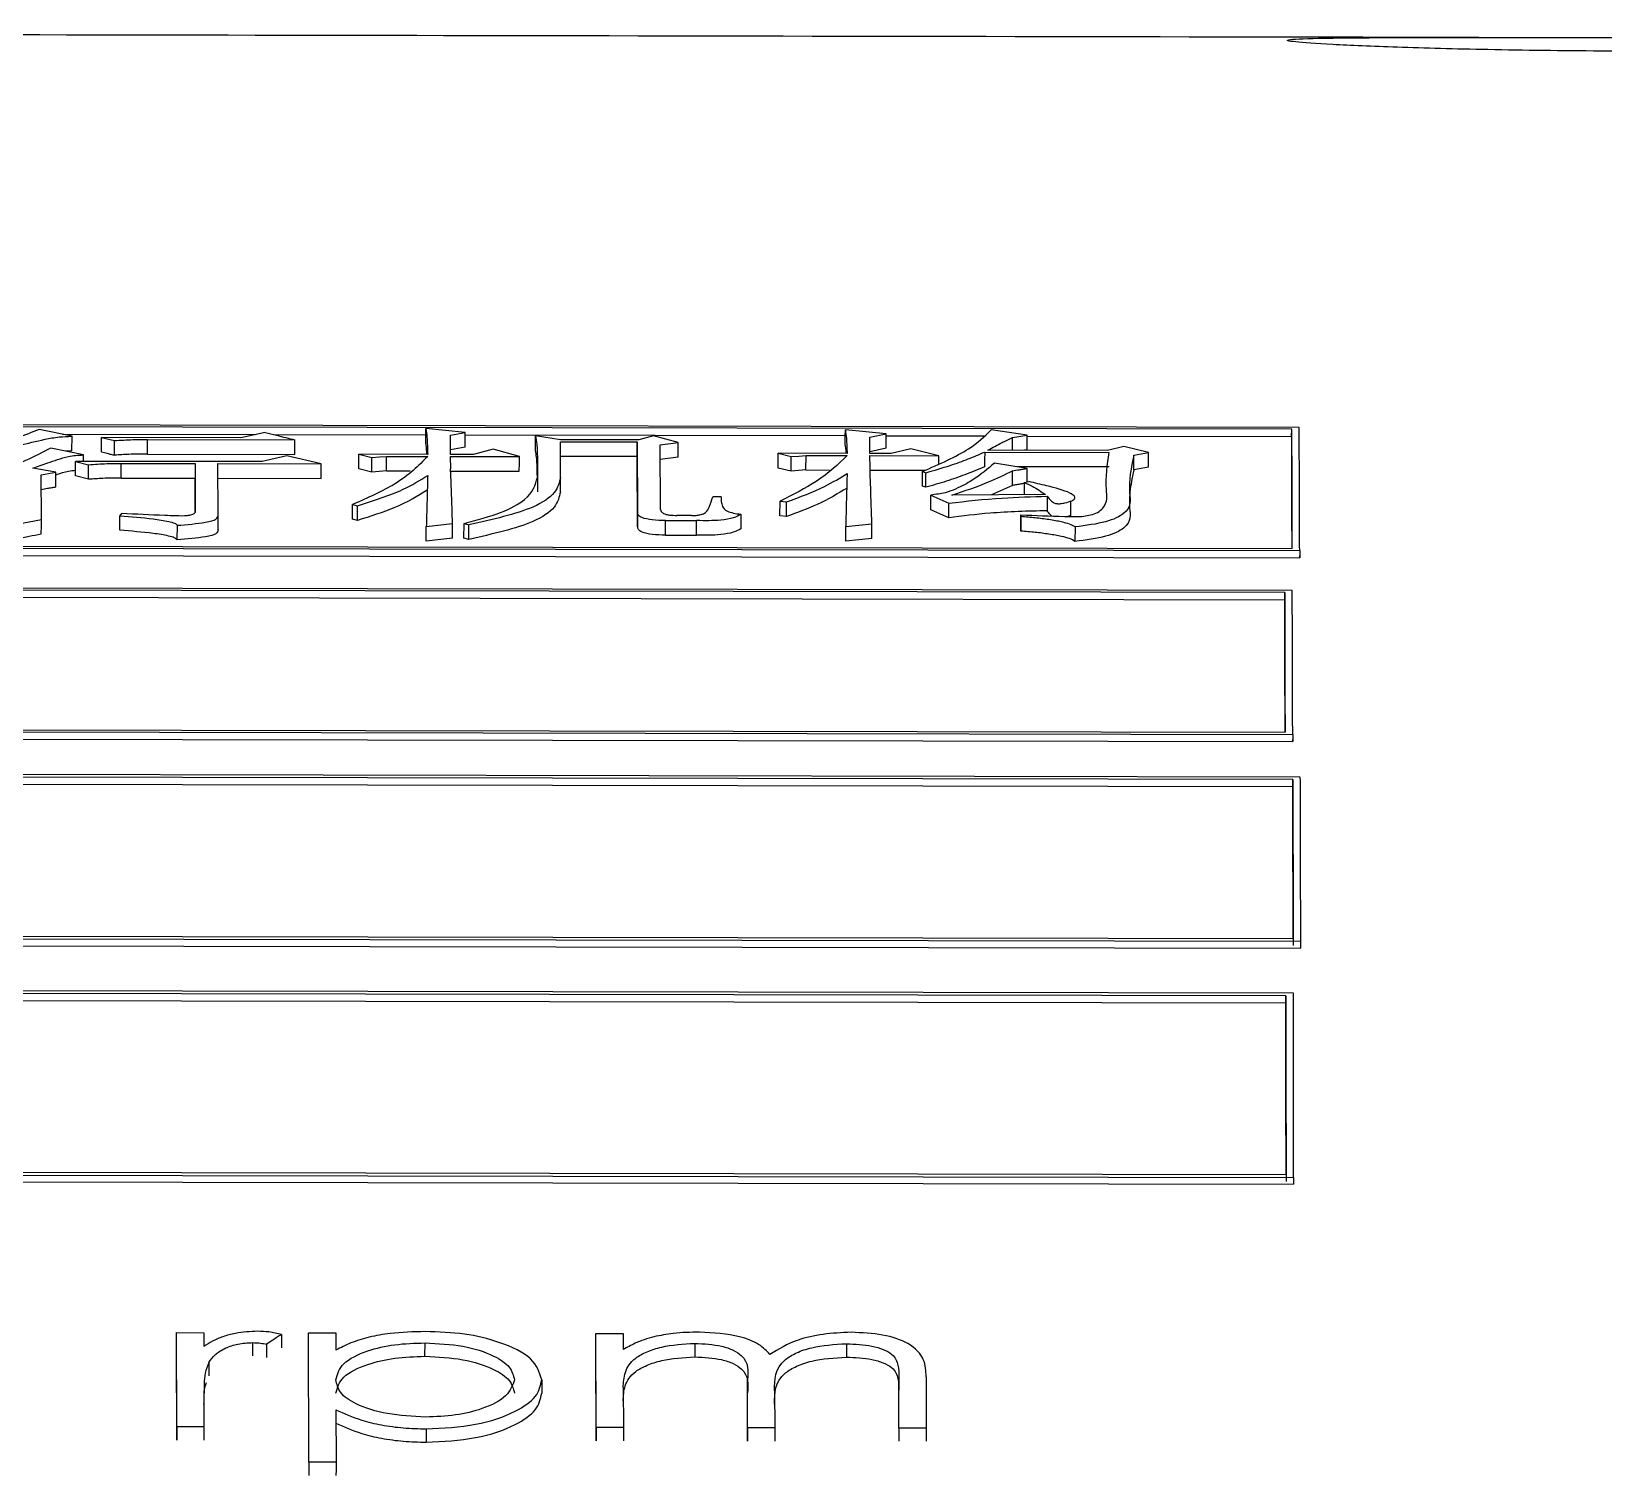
# Model space of a CAD drawing. Header units: millimetres. Extents: x 2271 to 4415, y 823 to 2339.
# Drawn here: x 2786.16 to 2796.54, y 2146.19 to 2155.72 of the extents above; entities that cross this region are included whole.
import ezdxf

# ---------------------------------------------------------------- set-up
doc = ezdxf.new("R2010")
doc.units = ezdxf.units.MM

msp = doc.modelspace()

# ---------------------------------------------------------------- linework, layer by layer
at = {"color": 7, "linetype": 'Continuous', "lineweight": 25}
for p, q in [((2794.532, 2153.104), (2772.55, 2153.145)), ((2794.483, 2153.092), (2772.6, 2153.133)), ((2786.43, 2153.046), (2786.213, 2153.091)), ((2787.706, 2153.07), (2787.544, 2153.036)), ((2789.026, 2153.07), (2788.766, 2153.096)), ((2788.929, 2153.052), (2789.026, 2153.07)), ((2791.806, 2153.062), (2791.536, 2153.088)), ((2792.736, 2153.053), (2792.498, 2153.087)), ((2794.482, 2153.044), (2794.483, 2153.092)), ((2786.506, 2152.923), (2786.29, 2152.968)), ((2786.367, 2153.059), (2787.644, 2153.057)), ((2786.429, 2152.95), (2786.43, 2153.046)), ((2786.625, 2152.942), (2786.625, 2153.038)), ((2786.625, 2153.038), (2786.711, 2153.017)), ((2787.544, 2153.036), (2786.625, 2153.038)), ((2786.711, 2152.921), (2786.711, 2153.017)), ((2786.927, 2152.928), (2786.928, 2153.024)), ((2786.928, 2153.024), (2787.901, 2153.023)), ((2787.761, 2153.057), (2788.766, 2153.055)), ((2788.929, 2152.926), (2788.929, 2153.052)), ((2789.026, 2152.973), (2788.929, 2152.955)), ((2789.026, 2153.054), (2791.535, 2153.05)), ((2789.21, 2152.96), (2789.081, 2152.926)), ((2789.384, 2152.912), (2789.21, 2152.96)), ((2789.654, 2153.022), (2789.491, 2153.048)), ((2789.491, 2152.952), (2789.491, 2153.048)), ((2790.173, 2153.021), (2789.654, 2153.022)), ((2789.654, 2153.009), (2790.162, 2153.008)), ((2789.655, 2152.774), (2789.654, 2153.009)), ((2790.162, 2153.008), (2790.164, 2152.543)), ((2790.162, 2152.912), (2790.162, 2153.008)), ((2790.27, 2153.049), (2790.173, 2153.021)), ((2790.433, 2153.005), (2790.27, 2153.049)), ((2790.314, 2152.989), (2790.433, 2153.005)), ((2790.315, 2152.563), (2790.314, 2152.989)), ((2791.698, 2153.039), (2791.806, 2153.062)), ((2791.698, 2152.931), (2791.698, 2153.039)), ((2791.806, 2152.966), (2791.698, 2152.943)), ((2791.806, 2153.049), (2792.452, 2153.048)), ((2791.969, 2152.963), (2791.839, 2152.931)), ((2792.153, 2152.917), (2791.969, 2152.963)), ((2792.639, 2153.037), (2792.736, 2153.053)), ((2792.736, 2153.047), (2794.482, 2153.044)), ((2793.375, 2152.978), (2793.267, 2152.952)), ((2793.537, 2152.939), (2793.375, 2152.978)), ((2786.429, 2152.95), (2786.387, 2152.948)), ((2786.452, 2152.88), (2786.539, 2152.858)), ((2787.685, 2152.878), (2786.452, 2152.88)), ((2786.452, 2152.784), (2786.452, 2152.88)), ((2786.506, 2152.88), (2786.506, 2152.922)), ((2786.539, 2152.762), (2786.539, 2152.858)), ((2786.755, 2152.866), (2787.242, 2152.865)), ((2786.755, 2152.77), (2786.755, 2152.866)), ((2786.927, 2152.928), (2787.901, 2152.926)), ((2787.242, 2152.865), (2787.243, 2152.552)), ((2787.242, 2152.865), (2787.242, 2152.769)), ((2787.393, 2152.865), (2788.075, 2152.864)), ((2787.395, 2152.523), (2787.393, 2152.865)), ((2787.848, 2152.917), (2787.685, 2152.878)), ((2788.075, 2152.864), (2787.848, 2152.917)), ((2788.323, 2152.927), (2788.41, 2152.906)), ((2788.778, 2152.926), (2788.323, 2152.927)), ((2788.323, 2152.831), (2788.323, 2152.927)), ((2788.41, 2152.809), (2788.41, 2152.906)), ((2788.507, 2152.913), (2788.778, 2152.913)), ((2788.507, 2152.817), (2788.507, 2152.913)), ((2789.081, 2152.926), (2788.929, 2152.926)), ((2788.929, 2152.913), (2789.384, 2152.912)), ((2788.93, 2152.831), (2788.929, 2152.913)), ((2789.502, 2152.807), (2789.503, 2152.904)), ((2789.503, 2152.904), (2789.503, 2152.774)), ((2790.162, 2152.912), (2789.653, 2152.912)), ((2790.164, 2152.448), (2790.162, 2152.912)), ((2790.432, 2152.908), (2790.313, 2152.893)), ((2791.092, 2152.836), (2791.093, 2152.933)), ((2791.093, 2152.933), (2791.179, 2152.911)), ((2791.547, 2152.932), (2791.093, 2152.933)), ((2791.179, 2152.815), (2791.179, 2152.911)), ((2791.276, 2152.823), (2791.277, 2152.919)), ((2791.277, 2152.919), (2791.547, 2152.918)), ((2791.839, 2152.931), (2791.698, 2152.931)), ((2791.698, 2152.918), (2792.153, 2152.917)), ((2791.699, 2152.838), (2791.698, 2152.918)), ((2792.153, 2152.866), (2792.153, 2152.917)), ((2792.456, 2152.941), (2793.278, 2152.939)), ((2793.267, 2152.952), (2792.477, 2152.954)), ((2792.737, 2152.833), (2792.521, 2152.869)), ((2792.736, 2152.956), (2792.718, 2152.953)), ((2793.44, 2152.92), (2793.537, 2152.939)), ((2793.44, 2152.824), (2793.44, 2152.92)), ((2786.323, 2152.808), (2786.171, 2152.835)), ((2786.226, 2152.791), (2786.323, 2152.808)), ((2786.227, 2152.497), (2786.226, 2152.791)), ((2786.539, 2152.762), (2786.452, 2152.784)), ((2786.755, 2152.77), (2787.242, 2152.769)), ((2787.243, 2152.55), (2787.242, 2152.769)), ((2787.393, 2152.769), (2788.075, 2152.767)), ((2788.41, 2152.809), (2788.323, 2152.831)), ((2788.507, 2152.817), (2788.41, 2152.809)), ((2788.507, 2152.817), (2788.663, 2152.817)), ((2788.929, 2152.816), (2789.383, 2152.816)), ((2789.503, 2152.773), (2789.502, 2152.807)), ((2789.503, 2152.774), (2789.503, 2152.678)), ((2789.654, 2152.678), (2789.655, 2152.775)), ((2789.654, 2152.678), (2789.655, 2152.774)), ((2791.179, 2152.815), (2791.092, 2152.836)), ((2791.276, 2152.823), (2791.179, 2152.815)), ((2791.276, 2152.823), (2791.432, 2152.822)), ((2791.698, 2152.822), (2792.062, 2152.821)), ((2792.045, 2152.813), (2792.067, 2152.805)), ((2792.045, 2152.717), (2792.045, 2152.813)), ((2792.067, 2152.709), (2792.067, 2152.805)), ((2792.64, 2152.721), (2792.64, 2152.817)), ((2793.278, 2152.843), (2792.673, 2152.844)), ((2793.537, 2152.842), (2793.44, 2152.824)), ((2792.067, 2152.709), (2792.045, 2152.717)), ((2792.1, 2152.657), (2792.219, 2152.604)), ((2792.857, 2152.661), (2792.24, 2152.657)), ((2792.64, 2152.721), (2792.501, 2152.659)), ((2792.716, 2152.741), (2792.748, 2152.747)), ((2792.716, 2152.741), (2792.716, 2152.66)), ((2792.868, 2152.65), (2792.868, 2152.554)), ((2788.282, 2152.595), (2788.314, 2152.586)), ((2790.715, 2152.646), (2790.661, 2152.646)), ((2791.104, 2152.521), (2791.105, 2152.617)), ((2791.105, 2152.617), (2791.148, 2152.612)), ((2792.219, 2152.508), (2792.1, 2152.561)), ((2793.025, 2152.522), (2793.025, 2152.619)), ((2786.065, 2152.466), (2786.227, 2152.497)), ((2786.757, 2152.536), (2786.746, 2152.521)), ((2786.746, 2152.426), (2786.746, 2152.521)), ((2787.124, 2152.363), (2787.125, 2152.458)), ((2787.395, 2152.427), (2787.395, 2152.523)), ((2788.314, 2152.49), (2788.281, 2152.499)), ((2788.769, 2152.449), (2788.942, 2152.469)), ((2788.769, 2152.354), (2788.769, 2152.449)), ((2789.017, 2152.373), (2789.018, 2152.469)), ((2789.018, 2152.469), (2789.05, 2152.46)), ((2790.164, 2152.543), (2790.164, 2152.448)), ((2790.348, 2152.489), (2790.554, 2152.489)), ((2790.348, 2152.393), (2790.348, 2152.489)), ((2790.521, 2152.523), (2790.424, 2152.523)), ((2790.553, 2152.393), (2790.554, 2152.489)), ((2790.845, 2152.531), (2790.845, 2152.435)), ((2791.148, 2152.516), (2791.105, 2152.521)), ((2791.538, 2152.45), (2791.711, 2152.467)), ((2791.538, 2152.354), (2791.538, 2152.45)), ((2792.695, 2152.527), (2792.695, 2152.516)), ((2792.695, 2152.432), (2792.695, 2152.527)), ((2792.695, 2152.516), (2792.695, 2152.42)), ((2793.024, 2152.522), (2793.004, 2152.516)), ((2793.053, 2152.447), (2793.052, 2152.351)), ((2772.603, 2152.345), (2794.486, 2152.305)), ((2788.942, 2152.373), (2788.769, 2152.354)), ((2789.05, 2152.365), (2789.017, 2152.373)), ((2790.348, 2152.393), (2790.553, 2152.393)), ((2791.711, 2152.371), (2791.538, 2152.354)), ((2792.695, 2152.42), (2792.695, 2152.432)), ((2772.553, 2152.332), (2794.536, 2152.291)), ((2772.553, 2152.284), (2794.536, 2152.243)), ((2794.536, 2152.291), (2794.536, 2152.243)), ((2794.536, 2152.243), (2794.536, 2152.256)), ((2794.487, 2152.028), (2772.504, 2152.069)), ((2794.437, 2152.014), (2772.554, 2152.055)), ((2772.554, 2152.007), (2794.437, 2151.967)), ((2794.437, 2152.014), (2794.437, 2151.967)), ((2772.507, 2151.119), (2794.49, 2151.078)), ((2772.557, 2151.134), (2794.44, 2151.093)), ((2772.507, 2151.071), (2794.49, 2151.03)), ((2794.49, 2151.078), (2794.49, 2151.031)), ((2794.49, 2151.03), (2794.49, 2151.044)), ((2794.54, 2150.796), (2772.558, 2150.837)), ((2794.491, 2150.78), (2772.608, 2150.821)), ((2794.491, 2150.78), (2794.49, 2150.733)), ((2772.607, 2150.774), (2794.49, 2150.733)), ((2772.56, 2149.753), (2794.543, 2149.712)), ((2772.61, 2149.771), (2794.493, 2149.73)), ((2772.56, 2149.707), (2794.543, 2149.666)), ((2794.543, 2149.666), (2794.543, 2149.679)), ((2794.494, 2149.369), (2772.511, 2149.41)), ((2794.444, 2149.351), (2772.561, 2149.392)), ((2772.561, 2149.346), (2794.444, 2149.305)), ((2794.444, 2149.351), (2794.444, 2149.305)), ((2772.513, 2148.194), (2794.496, 2148.153)), ((2772.563, 2148.213), (2794.446, 2148.173)), ((2772.513, 2148.149), (2794.496, 2148.108)), ((2794.496, 2148.153), (2794.496, 2148.108)), ((2787.12, 2147.04), (2787.12, 2147.129)), ((2787.121, 2146.508), (2787.12, 2147.129)), ((2787.12, 2147.129), (2787.3, 2147.128)), ((2787.3, 2147.128), (2787.3, 2147.038)), ((2787.622, 2147.063), (2787.622, 2146.975)), ((2787.992, 2147.039), (2787.992, 2147.127)), ((2787.993, 2146.273), (2787.992, 2147.127)), ((2787.992, 2147.127), (2788.172, 2147.127)), ((2788.172, 2147.127), (2788.172, 2147.013)), ((2788.76, 2146.973), (2788.761, 2147.061)), ((2789.889, 2147.035), (2789.889, 2147.123)), ((2789.89, 2146.503), (2789.889, 2147.123)), ((2789.889, 2147.123), (2790.069, 2147.123)), ((2790.069, 2147.123), (2790.069, 2147.017)), ((2790.542, 2147.058), (2790.542, 2146.969)), ((2791.543, 2147.056), (2791.543, 2146.967)), ((2787.121, 2146.42), (2787.12, 2147.04)), ((2789.89, 2146.415), (2789.889, 2147.035)), ((2787.332, 2146.931), (2787.332, 2146.843)), ((2791.89, 2146.838), (2791.89, 2146.75)), ((2791.89, 2146.499), (2791.89, 2146.838)), ((2792.069, 2146.838), (2792.07, 2146.499)), ((2789.531, 2146.818), (2789.531, 2146.73)), ((2790.069, 2146.766), (2790.07, 2146.503)), ((2790.069, 2146.766), (2790.069, 2146.678)), ((2790.89, 2146.819), (2790.89, 2146.731)), ((2790.89, 2146.501), (2790.89, 2146.819)), ((2791.069, 2146.745), (2791.07, 2146.501)), ((2787.3, 2146.719), (2787.301, 2146.508)), ((2790.89, 2146.413), (2790.89, 2146.731)), ((2788.172, 2146.62), (2788.173, 2146.273)), ((2787.121, 2146.508), (2787.121, 2146.42)), ((2787.301, 2146.508), (2787.121, 2146.508)), ((2788.769, 2146.494), (2788.768, 2146.406)), ((2789.89, 2146.503), (2789.89, 2146.415)), ((2790.07, 2146.503), (2789.89, 2146.503)), ((2790.89, 2146.501), (2790.89, 2146.413)), ((2791.07, 2146.501), (2790.89, 2146.501)), ((2791.89, 2146.499), (2791.89, 2146.412)), ((2792.07, 2146.499), (2791.89, 2146.499)), ((2787.993, 2146.273), (2787.993, 2146.186)), ((2788.173, 2146.273), (2787.993, 2146.273))]:
    msp.add_line(p, q, dxfattribs=at)
at = {"color": 7, "linetype": 'Continuous', "lineweight": 25, "flags": 128}
for points in [[(2788.766, 2153), (2788.766, 2153.054), (2788.766, 2153.096)], [(2789.026, 2152.973), (2789.026, 2153.027), (2789.026, 2153.07)], [(2791.535, 2152.992), (2791.535, 2153.046), (2791.536, 2153.088)], [(2787.901, 2152.926), (2787.901, 2152.98), (2787.901, 2153.023)], [(2790.432, 2152.908), (2790.432, 2152.962), (2790.433, 2153.005)], [(2791.806, 2152.966), (2791.806, 2153.02), (2791.806, 2153.062)], [(2792.639, 2152.953), (2792.639, 2152.995), (2792.639, 2153.037)], [(2792.736, 2152.956), (2792.736, 2153.01), (2792.736, 2153.053)], [(2788.075, 2152.767), (2788.075, 2152.821), (2788.075, 2152.864)], [(2788.41, 2152.906), (2788.459, 2152.91), (2788.507, 2152.913)], [(2789.383, 2152.816), (2789.384, 2152.869), (2789.384, 2152.912)], [(2791.179, 2152.911), (2791.228, 2152.915), (2791.277, 2152.919)], [(2792.456, 2152.941), (2792.455, 2152.887), (2792.455, 2152.844)], [(2793.537, 2152.842), (2793.537, 2152.896), (2793.537, 2152.939)], [(2786.323, 2152.711), (2786.323, 2152.765), (2786.323, 2152.808)], [(2792.737, 2152.745), (2792.737, 2152.791), (2792.737, 2152.833)], [(2792.1, 2152.561), (2792.1, 2152.585), (2792.1, 2152.61), (2792.1, 2152.657)], [(2788.281, 2152.499), (2788.281, 2152.541), (2788.282, 2152.568), (2788.282, 2152.595)], [(2788.314, 2152.49), (2788.314, 2152.532), (2788.314, 2152.559), (2788.314, 2152.586)], [(2791.148, 2152.516), (2791.148, 2152.54), (2791.148, 2152.564), (2791.148, 2152.588), (2791.148, 2152.612)], [(2792.219, 2152.508), (2792.219, 2152.532), (2792.219, 2152.556), (2792.219, 2152.58), (2792.219, 2152.604)], [(2786.226, 2152.401), (2786.227, 2152.455), (2786.227, 2152.497)], [(2788.942, 2152.373), (2788.942, 2152.427), (2788.942, 2152.469)], [(2789.05, 2152.365), (2789.05, 2152.406), (2789.05, 2152.433), (2789.05, 2152.46)], [(2791.711, 2152.371), (2791.711, 2152.425), (2791.711, 2152.467)], [(2794.543, 2149.666), (2794.543, 2149.692), (2794.543, 2149.712)], [(2787.714, 2147.052), (2787.714, 2147.008), (2787.714, 2146.964)], [(2787.813, 2147.117), (2787.812, 2147.073), (2787.812, 2147.029)], [(2787.301, 2146.508), (2787.3, 2146.459), (2787.3, 2146.42)], [(2790.07, 2146.503), (2790.07, 2146.453), (2790.07, 2146.415)], [(2791.07, 2146.501), (2791.07, 2146.452), (2791.07, 2146.413)], [(2792.07, 2146.499), (2792.07, 2146.45), (2792.07, 2146.412)], [(2788.173, 2146.273), (2788.173, 2146.223), (2788.172, 2146.185)]]:
    msp.add_lwpolyline(points, dxfattribs=at)
at = {"color": 7, "linetype": 'Continuous', "lineweight": 25}
for points, knots in [([(2795.719, 2155.678), (2793.678, 2155.681), (2787.85, 2155.692), (2780.499, 2155.704), (2775.202, 2155.715), (2773.697, 2155.718)], [0, 0, 0, 0, 0.278431, 0.79507, 1, 1, 1, 1]), ([(2798.955, 2155.65), (2798.934, 2155.654), (2798.892, 2155.662), (2798.569, 2155.669), (2798.08, 2155.673), (2797.42, 2155.675), (2796.639, 2155.677), (2795.826, 2155.678), (2795.115, 2155.678), (2794.631, 2155.674), (2794.426, 2155.664), (2794.474, 2155.649), (2794.73, 2155.631), (2795.173, 2155.612), (2795.786, 2155.596), (2796.539, 2155.586), (2797.355, 2155.588), (2798.111, 2155.602), (2798.666, 2155.622), (2798.925, 2155.639), (2798.948, 2155.647), (2798.955, 2155.65)], [0, 0, 0, 0, 0.046277, 0.092721, 0.141718, 0.195195, 0.253696, 0.315279, 0.376935, 0.434394, 0.485838, 0.533042, 0.579239, 0.627327, 0.67927, 0.736376, 0.797511, 0.859386, 0.918425, 0.971629, 1, 1, 1, 1]), ([(2786.213, 2153.091), (2786.118, 2153.053), (2785.946, 2152.984), (2785.698, 2152.934), (2785.587, 2152.911)], [0, 0, 0, 0, 0.5527905, 1, 1, 1, 1]), ([(2787.706, 2153.07), (2787.731, 2153.064), (2787.776, 2153.053), (2787.841, 2153.037), (2787.881, 2153.027), (2787.901, 2153.023)], [0, 0, 0, 0, 0.3807654, 0.6903825, 1, 1, 1, 1]), ([(2788.766, 2153.096), (2788.769, 2153.078), (2788.773, 2153.04), (2788.777, 2152.984), (2788.777, 2152.945), (2788.778, 2152.926)], [0, 0, 0, 0, 0.332208, 0.666083, 1, 1, 1, 1]), ([(2791.536, 2153.088), (2791.538, 2153.069), (2791.543, 2153.034), (2791.546, 2152.982), (2791.547, 2152.948), (2791.547, 2152.932)], [0, 0, 0, 0, 0.366861, 0.68341, 1, 1, 1, 1]), ([(2792.045, 2152.813), (2792.157, 2152.862), (2792.357, 2152.949), (2792.455, 2153.045), (2792.498, 2153.087)], [0, 0, 0, 0, 0.5629251, 1, 1, 1, 1]), ([(2794.486, 2152.305), (2794.485, 2152.39), (2794.485, 2152.561), (2794.484, 2152.825), (2794.483, 2152.997), (2794.483, 2153.092)], [0, 0, 0, 0, 0.309667, 0.619335, 1, 1, 1, 1]), ([(2794.536, 2152.291), (2794.535, 2152.377), (2794.535, 2152.548), (2794.534, 2152.821), (2794.533, 2153.001), (2794.532, 2153.104)], [0, 0, 0, 0, 0.300086, 0.600172, 1, 1, 1, 1]), ([(2786.29, 2152.968), (2786.182, 2152.912), (2785.986, 2152.81), (2785.666, 2152.734), (2785.523, 2152.7)], [0, 0, 0, 0, 0.553842, 1, 1, 1, 1]), ([(2785.609, 2152.903), (2785.69, 2152.916), (2785.852, 2152.941), (2786.071, 2152.982), (2786.217, 2153.02), (2786.336, 2153.042), (2786.401, 2153.045), (2786.43, 2153.046)], [0, 0, 0, 0, 0.285278, 0.570817, 0.801554, 0.913771, 1, 1, 1, 1]), ([(2786.711, 2153.017), (2786.751, 2153.02), (2786.822, 2153.024), (2786.895, 2153.024), (2786.928, 2153.024)], [0, 0, 0, 0, 0.5588348, 1, 1, 1, 1]), ([(2788.773, 2152.926), (2788.773, 2152.932), (2788.772, 2152.957), (2788.768, 2152.981), (2788.766, 2153)], [0, 0, 0, 0, 0.2310266, 1, 1, 1, 1]), ([(2789.491, 2153.048), (2789.494, 2153.03), (2789.498, 2152.997), (2789.502, 2152.949), (2789.502, 2152.919), (2789.503, 2152.904)], [0, 0, 0, 0, 0.379842, 0.689899, 1, 1, 1, 1]), ([(2791.542, 2152.932), (2791.542, 2152.935), (2791.541, 2152.956), (2791.538, 2152.976), (2791.535, 2152.992)], [0, 0, 0, 0, 0.180054, 1, 1, 1, 1]), ([(2792.477, 2152.954), (2792.493, 2152.962), (2792.523, 2152.979), (2792.576, 2153.007), (2792.616, 2153.026), (2792.639, 2153.037)], [0, 0, 0, 0, 0.295893, 0.591794, 1, 1, 1, 1]), ([(2794.482, 2153.044), (2794.483, 2152.969), (2794.483, 2152.82), (2794.484, 2152.575), (2794.485, 2152.398), (2794.485, 2152.305)], [0, 0, 0, 0, 0.318707, 0.637413, 1, 1, 1, 1]), ([(2786.171, 2152.835), (2786.204, 2152.846), (2786.258, 2152.865), (2786.333, 2152.892), (2786.391, 2152.91), (2786.453, 2152.92), (2786.488, 2152.921), (2786.506, 2152.922)], [0, 0, 0, 0, 0.335742, 0.553226, 0.772641, 0.885172, 1, 1, 1, 1]), ([(2786.539, 2152.858), (2786.579, 2152.861), (2786.65, 2152.866), (2786.723, 2152.866), (2786.755, 2152.866)], [0, 0, 0, 0, 0.558835, 1, 1, 1, 1]), ([(2786.625, 2152.942), (2786.637, 2152.939), (2786.658, 2152.934), (2786.686, 2152.927), (2786.703, 2152.923), (2786.711, 2152.921)], [0, 0, 0, 0, 0.428611, 0.714305, 1, 1, 1, 1]), ([(2786.927, 2152.928), (2786.886, 2152.928), (2786.813, 2152.927), (2786.742, 2152.923), (2786.711, 2152.921)], [0, 0, 0, 0, 0.5610855, 1, 1, 1, 1]), ([(2788.778, 2152.913), (2788.717, 2152.851), (2788.609, 2152.74), (2788.382, 2152.639), (2788.282, 2152.595)], [0, 0, 0, 0, 0.556811, 1, 1, 1, 1]), ([(2789.502, 2152.807), (2789.502, 2152.826), (2789.501, 2152.859), (2789.497, 2152.907), (2789.493, 2152.937), (2789.491, 2152.952)], [0, 0, 0, 0, 0.376571, 0.688263, 1, 1, 1, 1]), ([(2791.547, 2152.918), (2791.488, 2152.861), (2791.382, 2152.757), (2791.19, 2152.66), (2791.105, 2152.617)], [0, 0, 0, 0, 0.557416, 1, 1, 1, 1]), ([(2792.067, 2152.805), (2792.122, 2152.821), (2792.223, 2152.849), (2792.349, 2152.896), (2792.42, 2152.926), (2792.456, 2152.941)], [0, 0, 0, 0, 0.377164, 0.687877, 1, 1, 1, 1]), ([(2792.521, 2152.869), (2792.476, 2152.83), (2792.408, 2152.771), (2792.289, 2152.707), (2792.201, 2152.671), (2792.134, 2152.662), (2792.1, 2152.657)], [0, 0, 0, 0, 0.493368, 0.753202, 0.8753, 1, 1, 1, 1]), ([(2792.695, 2152.527), (2792.791, 2152.523), (2792.911, 2152.519), (2793.05, 2152.514), (2793.111, 2152.517), (2793.162, 2152.527), (2793.21, 2152.545), (2793.272, 2152.602), (2793.247, 2152.739), (2793.266, 2152.858), (2793.278, 2152.939)], [0, 0, 0, 0, 0.146697, 0.184744, 0.211969, 0.239276, 0.276246, 0.330265, 0.549672, 1, 1, 1, 1]), ([(2793.44, 2152.92), (2793.423, 2152.838), (2793.397, 2152.713), (2793.432, 2152.557), (2793.266, 2152.475), (2793.125, 2152.457), (2793.053, 2152.447)], [0, 0, 0, 0, 0.494392, 0.750968, 0.872337, 1, 1, 1, 1]), ([(2786.323, 2152.792), (2786.326, 2152.793), (2786.351, 2152.801), (2786.39, 2152.814), (2786.437, 2152.82), (2786.452, 2152.822)], [0, 0, 0, 0, 0.098466, 0.69868, 1, 1, 1, 1]), ([(2786.755, 2152.77), (2786.714, 2152.77), (2786.641, 2152.769), (2786.57, 2152.764), (2786.539, 2152.762)], [0, 0, 0, 0, 0.561086, 1, 1, 1, 1]), ([(2788.314, 2152.586), (2788.421, 2152.621), (2788.611, 2152.682), (2788.728, 2152.755), (2788.778, 2152.787)], [0, 0, 0, 0, 0.5641531, 1, 1, 1, 1]), ([(2788.778, 2152.787), (2788.777, 2152.745), (2788.775, 2152.669), (2788.772, 2152.557), (2788.77, 2152.485), (2788.769, 2152.449)], [0, 0, 0, 0, 0.377433, 0.688713, 1, 1, 1, 1]), ([(2788.942, 2152.469), (2788.941, 2152.511), (2788.938, 2152.593), (2788.934, 2152.714), (2788.931, 2152.792), (2788.929, 2152.831)], [0, 0, 0, 0, 0.336206, 0.668098, 1, 1, 1, 1]), ([(2789.018, 2152.469), (2789.103, 2152.492), (2789.271, 2152.538), (2789.465, 2152.643), (2789.489, 2152.725), (2789.503, 2152.774)], [0, 0, 0, 0, 0.287345, 0.567752, 1, 1, 1, 1]), ([(2789.655, 2152.774), (2789.647, 2152.741), (2789.633, 2152.673), (2789.461, 2152.554), (2789.207, 2152.496), (2789.05, 2152.46)], [0, 0, 0, 0, 0.274099, 0.551293, 1, 1, 1, 1]), ([(2791.148, 2152.612), (2791.237, 2152.645), (2791.395, 2152.705), (2791.501, 2152.771), (2791.547, 2152.8)], [0, 0, 0, 0, 0.562907, 1, 1, 1, 1]), ([(2791.548, 2152.8), (2791.546, 2152.756), (2791.544, 2152.676), (2791.541, 2152.559), (2791.539, 2152.486), (2791.538, 2152.45)], [0, 0, 0, 0, 0.389657, 0.694825, 1, 1, 1, 1]), ([(2791.711, 2152.467), (2791.709, 2152.548), (2791.705, 2152.652), (2791.701, 2152.774), (2791.699, 2152.817), (2791.699, 2152.838)], [0, 0, 0, 0, 0.644314, 0.822156, 1, 1, 1, 1]), ([(2792.455, 2152.844), (2792.413, 2152.826), (2792.334, 2152.794), (2792.205, 2152.748), (2792.113, 2152.722), (2792.067, 2152.709)], [0, 0, 0, 0, 0.373683, 0.685695, 1, 1, 1, 1]), ([(2792.24, 2152.657), (2792.324, 2152.685), (2792.474, 2152.736), (2792.589, 2152.793), (2792.64, 2152.817)], [0, 0, 0, 0, 0.562142, 1, 1, 1, 1]), ([(2792.64, 2152.817), (2792.654, 2152.82), (2792.678, 2152.824), (2792.71, 2152.829), (2792.728, 2152.832), (2792.737, 2152.833)], [0, 0, 0, 0, 0.439714, 0.719857, 1, 1, 1, 1]), ([(2793.44, 2152.824), (2793.423, 2152.742), (2793.397, 2152.617), (2793.432, 2152.461), (2793.266, 2152.38), (2793.125, 2152.361), (2793.052, 2152.351)], [0, 0, 0, 0, 0.494308, 0.750843, 0.872236, 1, 1, 1, 1]), ([(2786.225, 2152.695), (2786.24, 2152.698), (2786.263, 2152.702), (2786.295, 2152.707), (2786.314, 2152.71), (2786.323, 2152.711)], [0, 0, 0, 0, 0.43988, 0.71994, 1, 1, 1, 1]), ([(2788.778, 2152.691), (2788.711, 2152.65), (2788.591, 2152.578), (2788.399, 2152.517), (2788.314, 2152.49)], [0, 0, 0, 0, 0.5553232, 1, 1, 1, 1]), ([(2789.654, 2152.678), (2789.647, 2152.645), (2789.632, 2152.577), (2789.461, 2152.458), (2789.207, 2152.4), (2789.05, 2152.365)], [0, 0, 0, 0, 0.274006, 0.551155, 1, 1, 1, 1]), ([(2791.547, 2152.704), (2791.487, 2152.667), (2791.378, 2152.601), (2791.219, 2152.542), (2791.148, 2152.516)], [0, 0, 0, 0, 0.55676, 1, 1, 1, 1]), ([(2792.219, 2152.604), (2792.335, 2152.617), (2792.544, 2152.641), (2792.768, 2152.647), (2792.868, 2152.65)], [0, 0, 0, 0, 0.555184, 1, 1, 1, 1]), ([(2792.716, 2152.734), (2792.709, 2152.733), (2792.692, 2152.73), (2792.667, 2152.726), (2792.649, 2152.723), (2792.64, 2152.721)], [0, 0, 0, 0, 0.285222, 0.642611, 1, 1, 1, 1]), ([(2792.716, 2152.741), (2792.734, 2152.733), (2792.771, 2152.716), (2792.816, 2152.689), (2792.843, 2152.67), (2792.857, 2152.661)], [0, 0, 0, 0, 0.328446, 0.663725, 1, 1, 1, 1]), ([(2792.868, 2152.65), (2792.877, 2152.639), (2792.888, 2152.625), (2792.906, 2152.61), (2792.917, 2152.604), (2792.926, 2152.602), (2792.934, 2152.601), (2792.945, 2152.6), (2792.963, 2152.602), (2792.995, 2152.608), (2793.033, 2152.619), (2793.055, 2152.636), (2793.048, 2152.654), (2792.998, 2152.685), (2792.883, 2152.714), (2792.787, 2152.737), (2792.748, 2152.747)], [0, 0, 0, 0, 0.1352787, 0.1730483, 0.1920707, 0.206023, 0.215638, 0.2252863, 0.2400919, 0.2788712, 0.3567079, 0.4250334, 0.4867359, 0.5683778, 0.8262992, 1, 1, 1, 1]), ([(2787.243, 2152.552), (2787.243, 2152.546), (2787.243, 2152.537), (2787.22, 2152.526), (2787.179, 2152.518), (2787.114, 2152.52), (2786.972, 2152.525), (2786.852, 2152.531), (2786.757, 2152.536)], [0, 0, 0, 0, 0.101321, 0.162787, 0.225849, 0.357374, 0.489104, 1, 1, 1, 1]), ([(2790.315, 2152.563), (2790.316, 2152.558), (2790.317, 2152.549), (2790.33, 2152.538), (2790.351, 2152.53), (2790.381, 2152.524), (2790.407, 2152.524), (2790.424, 2152.523)], [0, 0, 0, 0, 0.240495, 0.482787, 0.614022, 0.748664, 1, 1, 1, 1]), ([(2790.521, 2152.523), (2790.531, 2152.523), (2790.55, 2152.523), (2790.578, 2152.527), (2790.6, 2152.534), (2790.626, 2152.551), (2790.641, 2152.589), (2790.653, 2152.623), (2790.661, 2152.646)], [0, 0, 0, 0, 0.05967, 0.118429, 0.184852, 0.250461, 0.507615, 1, 1, 1, 1]), ([(2790.715, 2152.646), (2790.715, 2152.625), (2790.716, 2152.593), (2790.74, 2152.555), (2790.795, 2152.538), (2790.829, 2152.533), (2790.845, 2152.531)], [0, 0, 0, 0, 0.4924249, 0.7493713, 0.8730024, 1, 1, 1, 1]), ([(2792.868, 2152.554), (2792.74, 2152.551), (2792.515, 2152.545), (2792.308, 2152.519), (2792.219, 2152.508)], [0, 0, 0, 0, 0.565055, 1, 1, 1, 1]), ([(2792.9, 2152.519), (2792.897, 2152.522), (2792.884, 2152.534), (2792.875, 2152.545), (2792.868, 2152.554)], [0, 0, 0, 0, 0.249115, 1, 1, 1, 1]), ([(2786.746, 2152.521), (2786.82, 2152.515), (2786.933, 2152.506), (2787.051, 2152.487), (2787.11, 2152.473), (2787.12, 2152.463), (2787.125, 2152.458)], [0, 0, 0, 0, 0.509997, 0.771564, 0.888056, 1, 1, 1, 1]), ([(2787.125, 2152.458), (2787.189, 2152.463), (2787.27, 2152.47), (2787.354, 2152.486), (2787.39, 2152.501), (2787.393, 2152.515), (2787.395, 2152.523)], [0, 0, 0, 0, 0.516375, 0.647506, 0.774622, 1, 1, 1, 1]), ([(2790.348, 2152.489), (2790.318, 2152.49), (2790.26, 2152.491), (2790.193, 2152.506), (2790.167, 2152.525), (2790.165, 2152.537), (2790.164, 2152.543)], [0, 0, 0, 0, 0.29448, 0.575685, 0.789002, 1, 1, 1, 1]), ([(2790.348, 2152.393), (2790.318, 2152.394), (2790.26, 2152.395), (2790.193, 2152.41), (2790.167, 2152.429), (2790.165, 2152.442), (2790.164, 2152.448)], [0, 0, 0, 0, 0.294663, 0.575915, 0.789136, 1, 1, 1, 1]), ([(2790.845, 2152.531), (2790.832, 2152.522), (2790.803, 2152.505), (2790.696, 2152.487), (2790.608, 2152.488), (2790.554, 2152.489)], [0, 0, 0, 0, 0.268853, 0.54428, 1, 1, 1, 1]), ([(2793.053, 2152.447), (2793.042, 2152.453), (2793.02, 2152.466), (2792.958, 2152.482), (2792.881, 2152.496), (2792.79, 2152.507), (2792.727, 2152.513), (2792.695, 2152.516)], [0, 0, 0, 0, 0.162483, 0.329922, 0.550777, 0.774649, 1, 1, 1, 1]), ([(2786.064, 2152.37), (2786.078, 2152.373), (2786.106, 2152.378), (2786.16, 2152.389), (2786.2, 2152.396), (2786.226, 2152.401)], [0, 0, 0, 0, 0.2568416, 0.5136831, 1, 1, 1, 1]), ([(2787.124, 2152.363), (2787.119, 2152.367), (2787.109, 2152.377), (2787.051, 2152.392), (2786.933, 2152.41), (2786.82, 2152.419), (2786.746, 2152.426)], [0, 0, 0, 0, 0.111858, 0.228316, 0.489892, 1, 1, 1, 1]), ([(2787.395, 2152.427), (2787.393, 2152.419), (2787.389, 2152.405), (2787.354, 2152.39), (2787.27, 2152.374), (2787.189, 2152.368), (2787.124, 2152.363)], [0, 0, 0, 0, 0.225215, 0.352286, 0.483428, 1, 1, 1, 1]), ([(2790.845, 2152.435), (2790.831, 2152.427), (2790.803, 2152.41), (2790.696, 2152.391), (2790.608, 2152.392), (2790.553, 2152.393)], [0, 0, 0, 0, 0.2686949, 0.5441183, 1, 1, 1, 1]), ([(2793.052, 2152.351), (2793.042, 2152.358), (2793.02, 2152.371), (2792.958, 2152.386), (2792.881, 2152.4), (2792.79, 2152.412), (2792.727, 2152.417), (2792.695, 2152.42)], [0, 0, 0, 0, 0.162392, 0.329798, 0.550664, 0.774584, 1, 1, 1, 1]), ([(2794.49, 2151.078), (2794.489, 2151.177), (2794.489, 2151.376), (2794.488, 2151.694), (2794.487, 2151.907), (2794.487, 2152.028)], [0, 0, 0, 0, 0.300086, 0.600172, 1, 1, 1, 1]), ([(2794.44, 2151.093), (2794.439, 2151.192), (2794.439, 2151.391), (2794.438, 2151.699), (2794.437, 2151.902), (2794.437, 2152.014)], [0, 0, 0, 0, 0.309667, 0.619335, 1, 1, 1, 1]), ([(2794.437, 2151.967), (2794.437, 2151.802), (2794.438, 2151.521), (2794.439, 2151.218), (2794.439, 2151.093)], [0, 0, 0, 0, 0.589189, 1, 1, 1, 1]), ([(2794.493, 2149.73), (2794.493, 2149.842), (2794.492, 2150.067), (2794.491, 2150.418), (2794.491, 2150.651), (2794.491, 2150.78)], [0, 0, 0, 0, 0.309667, 0.619335, 1, 1, 1, 1]), ([(2794.543, 2149.712), (2794.543, 2149.825), (2794.542, 2150.05), (2794.541, 2150.413), (2794.541, 2150.657), (2794.54, 2150.796)], [0, 0, 0, 0, 0.300086, 0.600172, 1, 1, 1, 1]), ([(2794.49, 2150.733), (2794.491, 2150.544), (2794.492, 2150.206), (2794.493, 2149.843), (2794.493, 2149.684)], [0, 0, 0, 0, 0.559998, 1, 1, 1, 1]), ([(2794.446, 2148.173), (2794.446, 2148.298), (2794.445, 2148.549), (2794.445, 2148.944), (2794.444, 2149.206), (2794.444, 2149.351)], [0, 0, 0, 0, 0.309667, 0.619335, 1, 1, 1, 1]), ([(2794.496, 2148.153), (2794.496, 2148.279), (2794.495, 2148.53), (2794.495, 2148.937), (2794.494, 2149.212), (2794.494, 2149.369)], [0, 0, 0, 0, 0.300086, 0.600172, 1, 1, 1, 1]), ([(2794.444, 2149.305), (2794.444, 2149.092), (2794.445, 2148.711), (2794.446, 2148.306), (2794.446, 2148.127)], [0, 0, 0, 0, 0.559998, 1, 1, 1, 1]), ([(2787.656, 2147.138), (2787.606, 2147.135), (2787.523, 2147.131), (2787.425, 2147.103), (2787.355, 2147.073), (2787.318, 2147.05), (2787.3, 2147.038)], [0, 0, 0, 0, 0.347887, 0.569141, 0.786135, 1, 1, 1, 1]), ([(2787.332, 2146.931), (2787.345, 2146.949), (2787.37, 2146.984), (2787.436, 2147.027), (2787.523, 2147.057), (2787.589, 2147.061), (2787.622, 2147.063)], [0, 0, 0, 0, 0.27091, 0.546501, 0.770523, 1, 1, 1, 1]), ([(2787.622, 2147.063), (2787.64, 2147.062), (2787.672, 2147.061), (2787.701, 2147.055), (2787.714, 2147.052)], [0, 0, 0, 0, 0.561605, 1, 1, 1, 1]), ([(2787.813, 2147.117), (2787.785, 2147.123), (2787.736, 2147.135), (2787.681, 2147.137), (2787.656, 2147.138)], [0, 0, 0, 0, 0.556713, 1, 1, 1, 1]), ([(2787.813, 2147.117), (2787.803, 2147.111), (2787.784, 2147.098), (2787.751, 2147.077), (2787.728, 2147.061), (2787.714, 2147.052)], [0, 0, 0, 0, 0.29106, 0.582113, 1, 1, 1, 1]), ([(2788.762, 2147.136), (2788.684, 2147.134), (2788.556, 2147.13), (2788.391, 2147.101), (2788.268, 2147.063), (2788.204, 2147.03), (2788.172, 2147.013)], [0, 0, 0, 0, 0.346738, 0.568766, 0.786522, 1, 1, 1, 1]), ([(2788.172, 2146.818), (2788.182, 2146.854), (2788.202, 2146.93), (2788.365, 2147.009), (2788.559, 2147.055), (2788.693, 2147.059), (2788.761, 2147.061)], [0, 0, 0, 0, 0.266696, 0.543155, 0.769236, 1, 1, 1, 1]), ([(2788.761, 2147.061), (2788.846, 2147.057), (2789.014, 2147.049), (2789.209, 2146.985), (2789.329, 2146.904), (2789.344, 2146.846), (2789.351, 2146.818)], [0, 0, 0, 0, 0.292093, 0.575319, 0.790291, 1, 1, 1, 1]), ([(2789.531, 2146.818), (2789.516, 2146.866), (2789.487, 2146.963), (2789.272, 2147.065), (2789.024, 2147.127), (2788.85, 2147.133), (2788.762, 2147.136)], [0, 0, 0, 0, 0.26655, 0.543447, 0.769376, 1, 1, 1, 1]), ([(2790.272, 2147.102), (2790.229, 2147.089), (2790.153, 2147.065), (2790.094, 2147.031), (2790.069, 2147.017)], [0, 0, 0, 0, 0.564241, 1, 1, 1, 1]), ([(2790.069, 2146.766), (2790.071, 2146.8), (2790.074, 2146.867), (2790.125, 2146.951), (2790.224, 2147.004), (2790.35, 2147.046), (2790.466, 2147.053), (2790.542, 2147.058)], [0, 0, 0, 0, 0.241249, 0.48337, 0.613317, 0.746555, 1, 1, 1, 1]), ([(2790.573, 2147.133), (2790.514, 2147.131), (2790.41, 2147.129), (2790.314, 2147.11), (2790.272, 2147.102)], [0, 0, 0, 0, 0.562438, 1, 1, 1, 1]), ([(2790.542, 2147.058), (2790.603, 2147.055), (2790.697, 2147.05), (2790.799, 2147.015), (2790.901, 2146.946), (2790.895, 2146.875), (2790.89, 2146.819)], [0, 0, 0, 0, 0.254776, 0.388246, 0.517316, 1, 1, 1, 1]), ([(2791.038, 2146.984), (2791.017, 2147.007), (2790.973, 2147.055), (2790.813, 2147.118), (2790.665, 2147.127), (2790.573, 2147.133)], [0, 0, 0, 0, 0.269907, 0.5479671, 1, 1, 1, 1]), ([(2791.574, 2147.131), (2791.511, 2147.128), (2791.387, 2147.123), (2791.188, 2147.077), (2791.094, 2147.019), (2791.038, 2146.984)], [0, 0, 0, 0, 0.288581, 0.57183, 1, 1, 1, 1]), ([(2791.069, 2146.745), (2791.069, 2146.818), (2791.068, 2146.911), (2791.211, 2146.998), (2791.342, 2147.043), (2791.463, 2147.051), (2791.543, 2147.056)], [0, 0, 0, 0, 0.482183, 0.612123, 0.745589, 1, 1, 1, 1]), ([(2791.543, 2147.056), (2791.601, 2147.053), (2791.689, 2147.049), (2791.788, 2147.02), (2791.863, 2146.979), (2791.887, 2146.913), (2791.889, 2146.863), (2791.89, 2146.838)], [0, 0, 0, 0, 0.254481, 0.388133, 0.517722, 0.758818, 1, 1, 1, 1]), ([(2792.069, 2146.838), (2792.068, 2146.876), (2792.065, 2146.953), (2791.975, 2147.058), (2791.785, 2147.121), (2791.645, 2147.128), (2791.574, 2147.131)], [0, 0, 0, 0, 0.270601, 0.5427954, 0.7675493, 1, 1, 1, 1]), ([(2788.172, 2146.729), (2788.182, 2146.766), (2788.202, 2146.841), (2788.365, 2146.92), (2788.558, 2146.966), (2788.693, 2146.97), (2788.76, 2146.973)], [0, 0, 0, 0, 0.266526, 0.542947, 0.769104, 1, 1, 1, 1]), ([(2788.76, 2146.973), (2788.846, 2146.968), (2789.014, 2146.96), (2789.209, 2146.897), (2789.329, 2146.816), (2789.344, 2146.758), (2789.351, 2146.729)], [0, 0, 0, 0, 0.292251, 0.575528, 0.79043, 1, 1, 1, 1]), ([(2790.069, 2146.678), (2790.071, 2146.711), (2790.073, 2146.778), (2790.125, 2146.862), (2790.224, 2146.915), (2790.35, 2146.957), (2790.466, 2146.964), (2790.542, 2146.969)], [0, 0, 0, 0, 0.2411219, 0.483147, 0.6130948, 0.7463796, 1, 1, 1, 1]), ([(2790.542, 2146.969), (2790.603, 2146.966), (2790.696, 2146.961), (2790.799, 2146.927), (2790.901, 2146.858), (2790.895, 2146.787), (2790.89, 2146.731)], [0, 0, 0, 0, 0.254965, 0.388484, 0.517546, 1, 1, 1, 1]), ([(2791.069, 2146.656), (2791.069, 2146.73), (2791.068, 2146.823), (2791.211, 2146.909), (2791.342, 2146.955), (2791.463, 2146.962), (2791.543, 2146.967)], [0, 0, 0, 0, 0.481957, 0.611894, 0.745406, 1, 1, 1, 1]), ([(2791.543, 2146.967), (2791.601, 2146.965), (2791.689, 2146.961), (2791.788, 2146.931), (2791.863, 2146.89), (2791.887, 2146.825), (2791.889, 2146.775), (2791.89, 2146.75)], [0, 0, 0, 0, 0.254665, 0.388369, 0.517958, 0.758946, 1, 1, 1, 1]), ([(2787.332, 2146.931), (2787.323, 2146.908), (2787.306, 2146.862), (2787.302, 2146.791), (2787.301, 2146.743), (2787.3, 2146.719)], [0, 0, 0, 0, 0.329099, 0.664237, 1, 1, 1, 1]), ([(2787.301, 2146.657), (2787.301, 2146.671), (2787.302, 2146.71), (2787.303, 2146.758), (2787.315, 2146.79), (2787.318, 2146.799)], [0, 0, 0, 0, 0.308091, 0.80703, 1, 1, 1, 1]), ([(2788.764, 2146.571), (2788.679, 2146.576), (2788.51, 2146.585), (2788.31, 2146.647), (2788.19, 2146.73), (2788.178, 2146.789), (2788.172, 2146.818)], [0, 0, 0, 0, 0.2920498, 0.5758729, 0.7903749, 1, 1, 1, 1]), ([(2789.351, 2146.818), (2789.339, 2146.781), (2789.313, 2146.707), (2789.155, 2146.626), (2788.964, 2146.579), (2788.831, 2146.574), (2788.764, 2146.571)], [0, 0, 0, 0, 0.266814, 0.543252, 0.769388, 1, 1, 1, 1]), ([(2788.769, 2146.494), (2788.88, 2146.499), (2789.101, 2146.51), (2789.35, 2146.597), (2789.508, 2146.704), (2789.523, 2146.78), (2789.531, 2146.818)], [0, 0, 0, 0, 0.292071, 0.575308, 0.790142, 1, 1, 1, 1]), ([(2788.768, 2146.406), (2788.88, 2146.411), (2789.1, 2146.422), (2789.35, 2146.509), (2789.507, 2146.616), (2789.523, 2146.692), (2789.531, 2146.73)], [0, 0, 0, 0, 0.292232, 0.575516, 0.79028, 1, 1, 1, 1]), ([(2788.172, 2146.62), (2788.226, 2146.596), (2788.316, 2146.555), (2788.473, 2146.517), (2788.618, 2146.498), (2788.718, 2146.495), (2788.769, 2146.494)], [0, 0, 0, 0, 0.332189, 0.552163, 0.775308, 1, 1, 1, 1]), ([(2788.172, 2146.532), (2788.226, 2146.507), (2788.316, 2146.467), (2788.473, 2146.429), (2788.618, 2146.41), (2788.718, 2146.407), (2788.768, 2146.406)], [0, 0, 0, 0, 0.332096, 0.552068, 0.775251, 1, 1, 1, 1])]:
    msp.add_open_spline(points, degree=3, knots=knots, dxfattribs=at)

doc.saveas('drawing.dxf')
